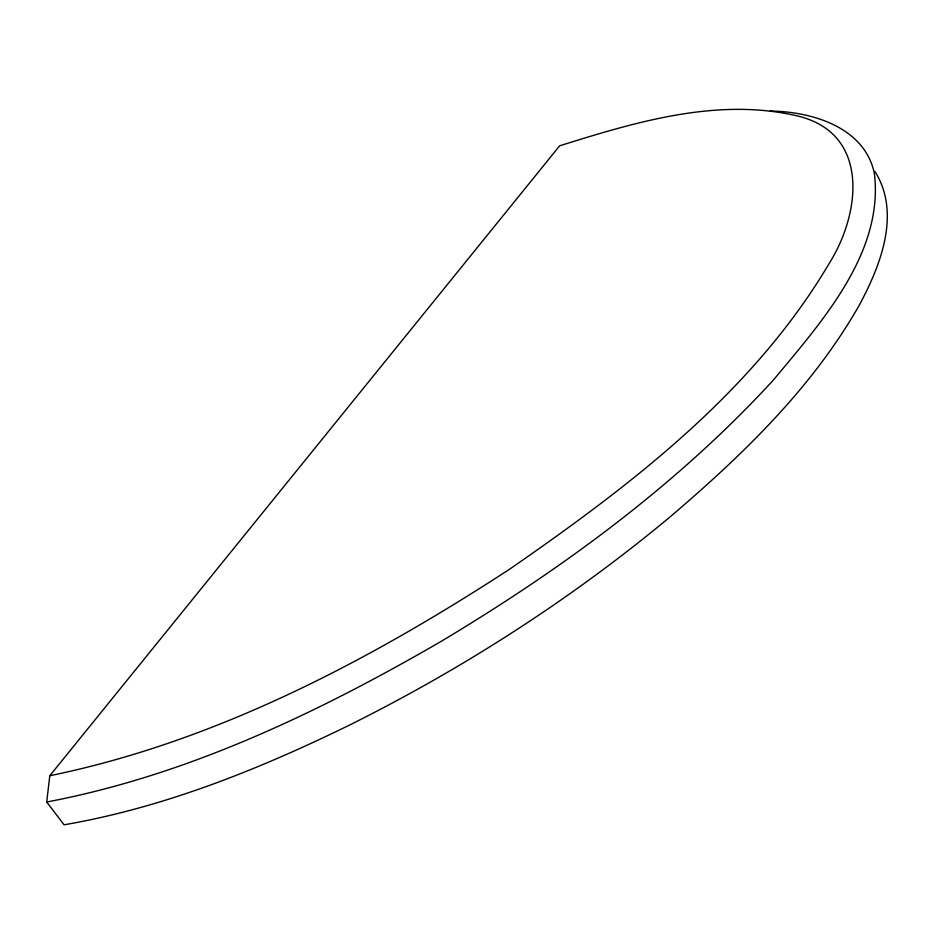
<?xml version="1.0" encoding="UTF-8"?>
<svg xmlns="http://www.w3.org/2000/svg" width="934" height="934" viewBox="0 0 934 934"><rect width="100%" height="100%" fill="white"/><g stroke="black" fill="none" stroke-linecap="round" stroke-linejoin="round"><path stroke-width="1.4" d="M874.948 171.471C901.287 213.431 880.447 265.735 859.292 305.173C812.195 387.937 742.507 455.08 670.682 516.397C572.717 598.017 464.782 667.506 350.764 724.469C259.734 769.044 164.396 807.513 64.084 824.804L46.7 802.014L49.794 775.734L559.664 145.797C635.26 122.132 716.857 97.428 796.282 115.688C869.799 132.196 861.253 212.298 829.45 263.003C753.353 392.046 630.66 485.423 509.369 569.366C368.405 661.038 215.754 741.643 49.794 775.734M46.7 802.014C187.115 775.442 317.934 712.782 440.79 641.588C562.186 568.958 677.851 484.221 773.761 379.636C820.752 322.884 883.973 253.231 874.399 173.666C864.931 127.141 811.798 111.566 770.27 111.041"/></g></svg>
